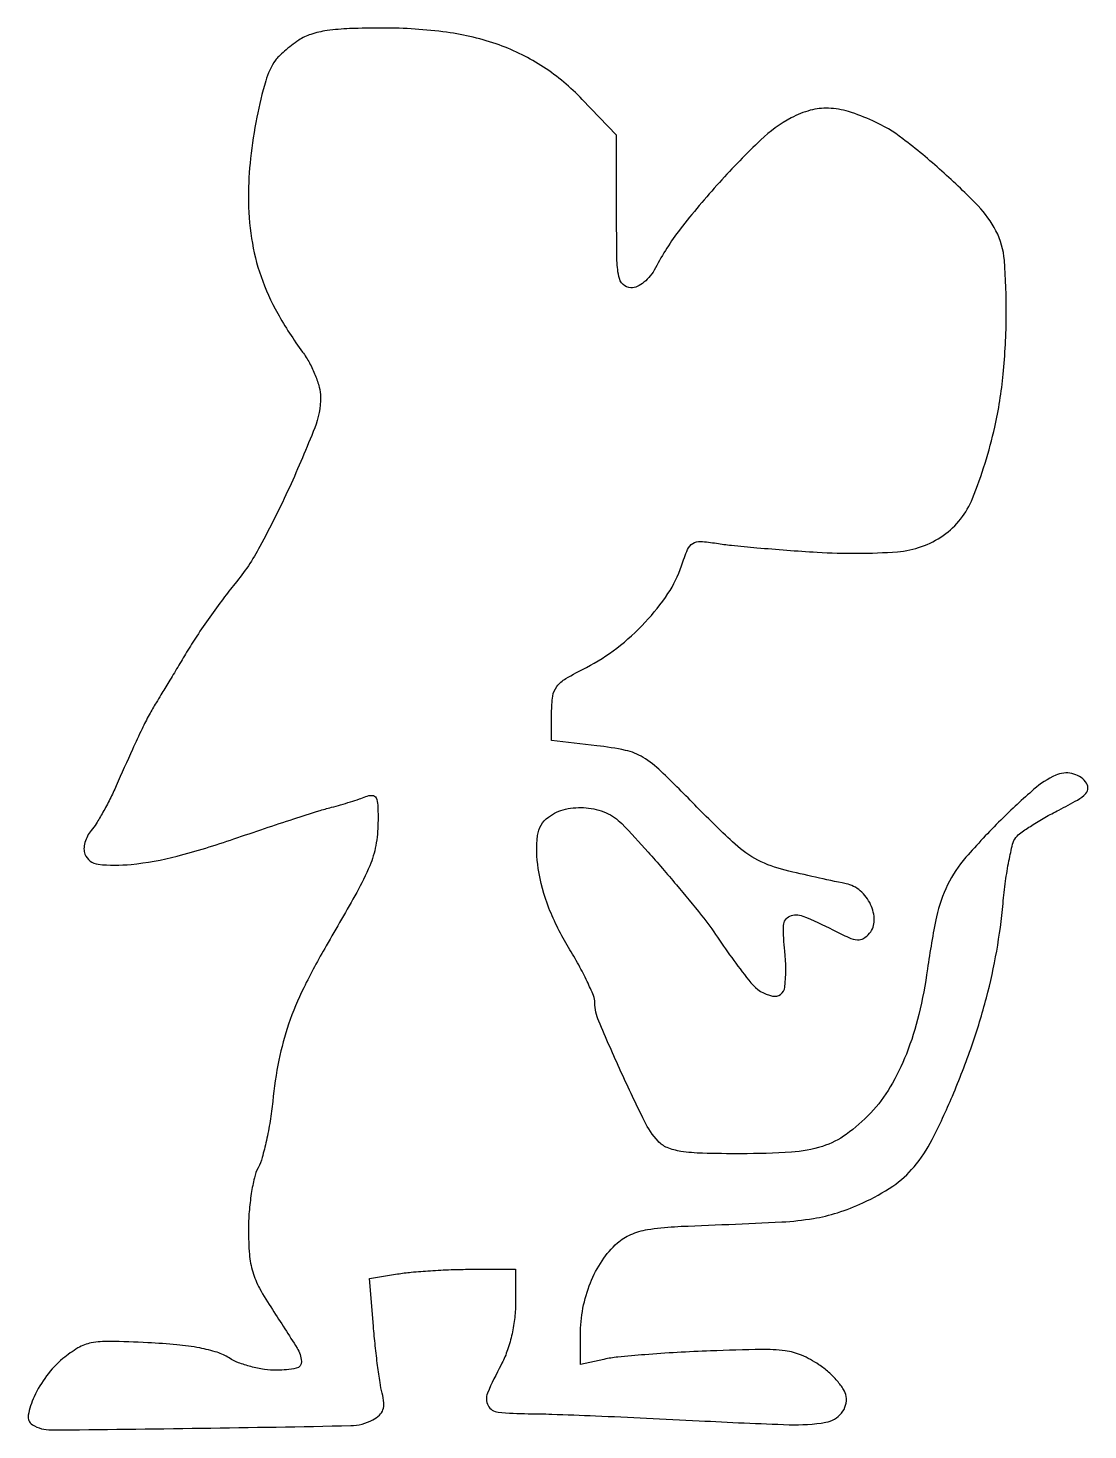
# Model space of a CAD drawing. Extents: x 0 to 147, y 1 to 195.
import ezdxf

# ---------------------------------------------------------------- set-up
doc = ezdxf.new("R2010")
doc.units = 0

msp = doc.modelspace()

# ---------------------------------------------------------------- linework, layer by layer
msp.add_lwpolyline([(37.972506, 193.307964, 0.013622), (36.972043, 192.582518, 0.013536), (36.010414, 191.802187, 0.013501), (35.207665, 191.075414, 0.050266), (34.765075, 190.557964, 0.081932), (33.393073, 187.670923, 0.020962), (32.168213, 182.626776, 0.021684), (31.291428, 176.938549, 0.027401), (31, 171.624606, 0.037852), (31.438448, 165.841246, 0.046068), (32.747065, 160.571568, 0.044086), (35.056582, 155.449421, 0.030474), (38.503955, 150.102117, -0.034279), (39.459388, 148.595087, -0.028521), (40.266787, 146.877729, -0.02946), (40.824721, 145.213884, -0.066257), (41, 143.896973, -0.094021), (40.182768, 139.589384, -0.013637), (36.671443, 131.336241, -0.01607), (32.597758, 123.148301, -0.048993), (29.137929, 118, 0.011914), (27.50064, 115.91541, 0.007029), (25.640647, 113.353125, 0.00703), (23.853992, 110.740395, 0.011948), (22.443643, 108.5, -0.000581), (21.210769, 106.439063, -0.000581), (19.973265, 104.38125, -0.000567), (18.888903, 102.587435, -0.002308), (18.222978, 101.5, 0.015558), (17.256912, 99.824318, 0.010883), (16.269317, 97.880569, 0.00626), (14.947874, 95.042867, 0.001286), (12.691502, 90, -0.011597), (11.818263, 88.151566, -0.011112), (10.848285, 86.318753, -0.011111), (9.921101, 84.740652, -0.038749), (9.22467, 83.787245, 0.058226), (8.707335, 83.017961, 0.053059), (8.361719, 82.126046, 0.056555), (8.228907, 81.251274, 0.101368), (8.347334, 80.537245, 0.282326), (10.2116, 79.108039, 0.051218), (14.766154, 79.101725, 0.038704), (21.12093, 80.247147, 0.018962), (29, 82.629471, -0.00209), (33.239994, 84.069285, -0.002408), (37.296875, 85.406336, -0.002159), (40.745066, 86.507965, -0.013989), (42.5, 87.006789, 0.007438), (43.776825, 87.351704, 0.00607), (45.132812, 87.757609, 0.006138), (46.37188, 88.16173, 0.015968), (47.25, 88.491737, -0.103492), (48.159967, 88.662182, -0.285332), (48.683942, 88.321149, -0.101879), (48.926496, 87.307487, -0.010709), (48.951968, 84.856989, -0.042785), (48.646988, 81.707756, -0.054114), (47.810519, 78.906568, -0.028157), (45.998769, 75.199651, -0.003961), (41.776931, 67.805976, 0.0175), (38.658163, 61.983496, 0.031408), (36.577641, 56.978544, 0.03358), (35.228853, 51.989353, 0.023704), (34.36361, 46.244817, -0.014296), (34.005641, 43.521286, -0.014175), (33.491811, 40.814887, -0.014169), (32.908816, 38.476246, -0.052132), (32.348677, 37.060757, 0.062342), (31.832699, 35.675079, 0.019199), (31.403066, 33.483024, 0.018879), (31.10679, 30.970869, 0.019657), (31.006161, 28.477196, 0.020336), (31.141978, 25.052951, 0.052769), (31.597393, 22.629433, 0.052663), (32.550621, 20.352121, 0.020187), (34.323891, 17.40732, -0.006334), (37.73846, 12.076772, -0.121765), (38.343109, 10.219341, -0.376627), (37.627036, 9.273508, -0.05064), (34.933432, 9, -0.036037), (33.210619, 9.124332, -0.026983), (31.344465, 9.498813, -0.027544), (29.617379, 10.046464, -0.054529), (28.338027, 10.698086, 0.069861), (26.676355, 11.481475, 0.02889), (24.25864, 12.081558, 0.02293), (21.101375, 12.525422, 0.011511), (17.083363, 12.810358, 0.006918), (11.753802, 12.991305, 0.051385), (9.228461, 12.782294, 0.088219), (7.393529, 12.089021, 0.040593), (5.304732, 10.602962, 0.056699), (3.045272, 8.216234, 0.053159), (1.32271, 5.33288, 0.061847), (0.502244, 2.760596, 0.310007), (1.081366, 1.449713, 0.141669), (3.685595, 0.723056, 0.001233), (24.518195, 0.969388, 0.001432), (45.171511, 1.323738, 0.118393), (48.230844, 2.123544, 0.06195), (49.154554, 2.776234, 0.124711), (49.64304, 3.515721, 0.107393), (49.760475, 4.476173, 0.038825), (49.526743, 5.838518, -0.023578), (49.232915, 7.285237, -0.005991), (48.895589, 9.657586, -0.006095), (48.575485, 12.379343, -0.006135), (48.322592, 15.1022), (47.79101, 21.704401), (51.645505, 22.341195, -0.017896), (53.556378, 22.587018, -0.007033), (56.20368, 22.794163, -0.006951), (59.074707, 22.938183, -0.008615), (61.75, 22.988994), (68, 23), (68, 18.235191, -0.031422), (67.862207, 16.04472, -0.026391), (67.449276, 13.754897, -0.02691), (66.812125, 11.580078, -0.038321), (66, 9.738815, 0.021652), (64.115004, 5.823685, 0.23196), (64.201396, 4.112529, 0.245767), (65.596081, 3.193756, 0.0241), (69.75, 2.976132, -0.007816), (73.034622, 2.911145, -0.001447), (79.076811, 2.679567, -0.001552), (86.141592, 2.366351, -0.001414), (93.426376, 2.000066, 0.00467), (105.906941, 1.453986, 0.049719), (110.973267, 1.783607, 0.183474), (113.160362, 3.056957, 0.209201), (113.798257, 5.378133, 0.105813), (113.446006, 6.328062, 0.036109), (112.565423, 7.515412, 0.033993), (111.373852, 8.724084, 0.033175), (110.020204, 9.770839, 0.046317), (107.62858, 11.075351, 0.070208), (105.346347, 11.698604, 0.036318), (102.059175, 11.875621, 0.004698), (95.020204, 11.677052, 0.004827), (90.371313, 11.457214, 0.005513), (85.929372, 11.154989, 0.005014), (82.167981, 10.819381, 0.030884), (80.25, 10.508352), (77, 9.773001), (77, 13.918619, -0.046649), (77.34472, 17.605416, -0.049126), (78.366594, 21.098061, -0.051414), (79.991024, 24.1765, -0.062771), (82.121121, 26.63644, -0.082299), (83.956105, 27.806223, -0.059455), (86.289049, 28.488537, -0.028638), (90.022628, 28.895236, -0.004327), (97.53659, 29.215431, 0.005914), (104.897436, 29.552517, 0.025412), (109.258058, 30.027091, 0.038336), (112.608891, 30.832381, 0.02922), (116.127114, 32.200656, 0.041612), (120.249853, 34.520353, 0.069646), (123.196188, 37.182412, 0.055965), (125.697546, 40.957643, 0.018445), (128.516097, 47, 0.015808), (131.203512, 53.97088, 0.019828), (133.228434, 60.594306, 0.020752), (134.65056, 67.089513, 0.020819), (135.527516, 73.673355, -0.011061), (135.878381, 76.767649, -0.014246), (136.344215, 79.591025, -0.012037), (136.85261, 81.907087, -0.109628), (137.307204, 82.828008, -0.068968), (138.008564, 83.489504, -0.012476), (139.497084, 84.493688, -0.013234), (141.313485, 85.587609, -0.011645), (143.263539, 86.633545, 0.011136), (145.85738, 88.021386, 0.075707), (146.997839, 88.915105, 0.204387), (147.286829, 89.702492, 0.161703), (146.953908, 90.555537, 0.169321), (145.065542, 91.694193, 0.159305), (142.824039, 91.449342, 0.073355), (139.804027, 89.508471, 0.015668), (135.223573, 85.25, 0.018908), (130.384175, 80.082937, 0.064423), (127.838886, 76.24992, 0.062772), (126.318958, 71.843217, 0.017332), (125.061951, 64.611319, -0.024827), (123.866725, 58.297088, -0.034719), (122.136214, 52.821943, -0.039358), (119.904149, 48.250536, -0.056735), (117.196386, 44.660724, -0.0455), (113.809471, 41.688569, -0.081305), (110.509997, 40.024668, -0.060354), (106.209567, 39.223176, -0.015926), (99.204647, 39, -0.006424), (93.890025, 39.068287, -0.031444), (90.898014, 39.333966, -0.058853), (89.011813, 39.85396, -0.113473), (87.736717, 40.75, -0.068401), (85.848507, 43.535758, -0.007933), (82.607052, 50.363861, -0.006426), (79.519746, 57.380517, -0.100752), (79, 59.933672, 0.098961), (78.804785, 60.910329, 0.012741), (77.930355, 62.868206, 0.014474), (76.75297, 65.160629, 0.01161), (75.358654, 67.558828, -0.044051), (72.629482, 73.042403, -0.055069), (71.148331, 78.527667, -0.066629), (71.054336, 83.079734, -0.209749), (72.553783, 85.662986, -0.101721), (74.93094, 86.749251, -0.079061), (77.774146, 86.943141, -0.078895), (80.542785, 86.244535, -0.100505), (82.704207, 84.75, -0.009383), (86.363841, 80.795753, -0.006888), (90.277413, 76.280933, -0.006764), (93.781311, 72.00843, -0.020984), (95.981217, 69, 0.021194), (100.607639, 62.678817, 0.175027), (103.595561, 60.846657, 0.439708), (105.306157, 62.080842, 0.058856), (105.304607, 67.075884, -0.035), (105.133837, 70.637184, -0.290274), (105.989733, 71.923608, -0.206209), (107.800338, 71.945306, -0.019255), (111.941965, 70.029607, 0.012288), (114.177468, 68.95753, 0.082877), (115.361676, 68.646029, 0.159983), (116.215068, 68.841738, 0.084038), (117.049149, 69.559221, 0.175991), (117.689919, 71.346119, 0.110538), (117.190862, 73.533762, 0.102041), (115.749729, 75.437973, 0.129848), (113.784009, 76.415122, -0.00778), (105.34029, 78.29117, -0.060404), (101.560191, 79.691845, -0.068567), (98.414851, 81.901602, -0.01153), (93.131253, 87.049744, 0.006363), (88.142598, 92.01202, 0.05521), (85.671678, 93.928581, 0.084813), (83.242771, 94.899239, 0.024581), (79.245716, 95.55171), (73, 96.258333), (73, 100.11232, -0.03495), (73.161409, 102.418672, -0.129011), (73.720462, 103.754542, -0.097243), (74.953574, 104.844752, -0.015268), (77.813455, 106.405471, 0.047525), (82.038551, 109.078013, 0.039747), (85.964442, 112.651449, 0.041097), (89.113297, 116.61978, 0.067563), (90.988753, 120.465921, -0.019623), (91.836725, 122.73238, -0.151819), (92.555784, 123.588517, -0.161803), (93.611197, 123.858052, -0.023105), (95.859443, 123.593826, 0.015465), (97.8942, 123.323125, 0.003304), (101.444815, 122.985775, 0.00345), (105.565727, 122.650338, 0.00328), (109.761203, 122.365618, 0.033583), (120.911767, 122.431858, 0.135927), (127.251936, 124.698026, 0.144882), (131.29823, 129.80997, 0.040009), (134.37654, 139.697405, 0.03141), (135.549719, 147.011302, 0.022475), (135.974752, 155.288172, 0.020692), (135.711056, 162.816267, 0.100551), (134.549696, 166.903898, 0.072881), (132.070245, 170.356806, 0.018344), (127.066408, 175.168767, 0.019111), (121.641066, 179.65519, 0.056514), (117.5, 182.136491, 0.031833), (114.130053, 183.417562, 0.06579), (111.35737, 183.888488, 0.075857), (108.821034, 183.596608, 0.056537), (106.20034, 182.553052, 0.067454), (101.978575, 179.496765, 0.018502), (96.234388, 173.602242, 0.01937), (90.799061, 167.106427, 0.044776), (87.376928, 161.75, -0.048413), (86.670861, 160.662324, -0.054691), (85.793948, 159.779079, -0.061241), (84.857108, 159.195123, -0.109197), (83.97432, 159, -0.199177), (82.898011, 159.446463, -0.151083), (82.296677, 160.588986, -0.042567), (82.04673, 163.092698, -0.003605), (82, 169.574347), (82, 180.148693), (77.25, 185.11485, 0.056503), (71.883041, 189.587465, 0.059478), (65.739629, 192.654593, 0.053163), (58.461415, 194.420342, 0.032958), (49.677017, 195, 0.008807), (45.027699, 194.918098, 0.027092), (41.894258, 194.637225, 0.040435), (39.654523, 194.126035, 0.073864)], format="xyb", close=True)

doc.saveas('drawing.dxf')
